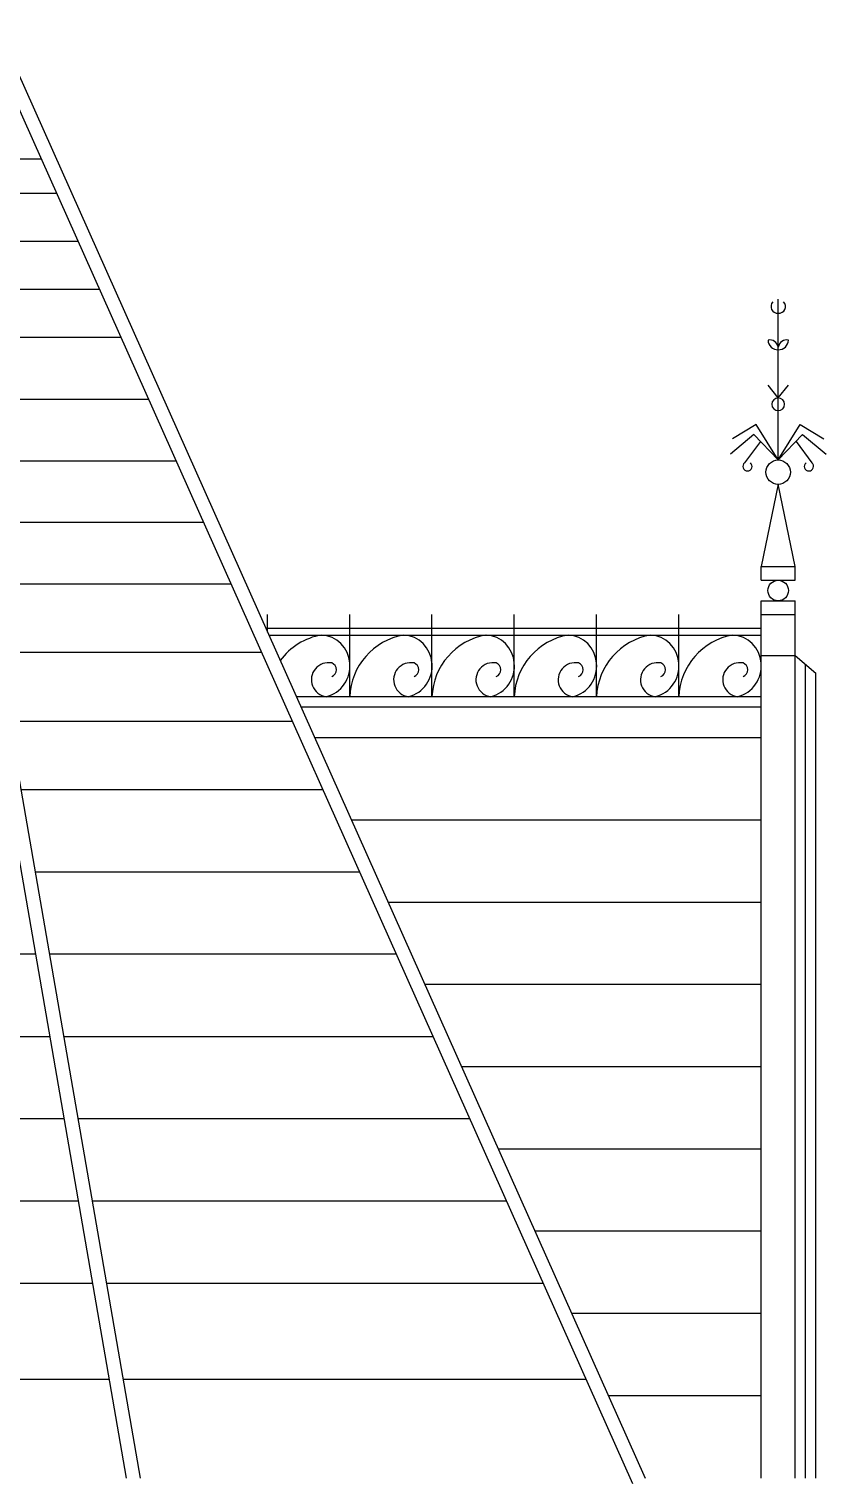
# Model space of a CAD drawing. Extents: x -1098 to 117, y 0 to 1563.
# Drawn here: x -265.4 to -149.2, y 684.5 to 896 of the extents above; entities that cross this region are included whole.
import ezdxf

# ---------------------------------------------------------------- set-up
doc = ezdxf.new("R2010")
doc.units = 0
doc.header["$LTSCALE"] = 48
doc.header["$MEASUREMENT"] = 0
doc.layers.get('0').update_dxf_attribs({"linetype": 'CONTINUOUS'})
doc.layers.add('18', color=7, linetype='CONTINUOUS')
doc.layers.add('23', color=7, linetype='CONTINUOUS')

# ---------------------------------------------------------------- blocks, each defined once
blk = doc.blocks.new('CAR7')
at = {"layer": '18'}
for p, q in [((800.09, 712.66), (836.69, 501.56)), ((802.06, 713), (838.72, 501.56)), ((818, 713), (912.36, 501.56)), ((816.17, 712.18), (910.54, 500.74)), ((931.78, 650.11), (931.78, 673.56)), ((931.78, 659.17), (930.3, 661.02)), ((931.78, 659.17), (933.27, 661.02)), ((928.23, 653.82), (924.81, 650.95)), ((928.56, 655.29), (925.14, 653.2)), ((931.78, 650.11), (928.23, 653.82)), ((931.78, 650.11), (928.56, 655.29)), ((931.78, 650.11), (935.01, 655.29)), ((931.78, 650.11), (935.33, 653.82)), ((935.01, 655.29), (938.43, 653.2)), ((935.33, 653.82), (938.76, 650.95)), ((929.19, 652.83), (926.87, 649.72)), ((934.38, 652.83), (936.69, 649.72)), ((931.78, 646.56), (929.28, 634.56)), ((934.28, 634.56), (931.78, 646.56)), ((929.28, 634.56), (934.28, 634.56)), ((929.28, 632.56), (929.28, 634.56)), ((934.28, 632.56), (934.28, 634.56)), ((929.28, 632.56), (934.28, 632.56)), ((929.28, 501.56), (929.28, 629.56)), ((929.28, 629.56), (934.28, 629.56)), ((934.28, 501.56), (934.28, 629.56)), ((857.28, 624.98), (857.28, 627.56)), ((869.28, 615.56), (869.28, 627.56)), ((881.28, 615.56), (881.28, 627.56)), ((893.28, 615.56), (893.28, 627.56)), ((905.28, 615.56), (905.28, 627.56)), ((917.28, 615.56), (917.28, 627.56)), ((929.28, 627.56), (934.28, 627.56)), ((857.28, 625.56), (869.28, 625.56)), ((857.47, 624.56), (869.28, 624.56)), ((869.28, 625.56), (881.28, 625.56)), ((869.28, 624.56), (881.28, 624.56)), ((881.28, 625.56), (893.28, 625.56)), ((881.28, 624.56), (893.28, 624.56)), ((893.28, 625.56), (905.28, 625.56)), ((893.28, 624.56), (905.28, 624.56)), ((905.28, 625.56), (917.28, 625.56)), ((905.28, 624.56), (917.28, 624.56)), ((917.28, 625.56), (929.28, 625.56)), ((917.28, 624.56), (929.28, 624.56)), ((929.28, 621.56), (934.28, 621.56)), ((934.28, 621.56), (937.28, 619.02)), ((935.78, 501.56), (935.78, 620.29)), ((937.28, 501.56), (937.28, 619.02)), ((929.28, 615.56), (861.49, 615.56)), ((929.28, 614.06), (862.16, 614.06))]:
    blk.add_line(p, q, dxfattribs=at)
for centre, radius in [((931.78, 648.33), 1.78), ((931.78, 631.06), 1.5)]:
    blk.add_circle(centre, radius, dxfattribs=at)
for centre, radius, start, end in [((931.69, 672.5), 0.964, 135.8318, 275.5135), ((931.88, 672.5), 0.964, 264.4865, 44.1682), ((930.56, 666.39), 1.24, 9.3468, 102.1592), ((931.71, 667.61), 1.41, 180, 273.2059), ((933.01, 666.39), 1.24, 77.8408, 170.6532), ((931.86, 667.61), 1.41, 266.7941, 0), ((931.78, 658.24), 0.928, 90, 270), ((931.78, 658.24), 0.928, 270, 90), ((927.3, 649.19), 0.675, 128.6603, 51.3397), ((936.27, 649.19), 0.675, 128.6603, 51.3397), ((866.8, 615.18), 9.53, 99.9294, 143.599), ((864.96, 620.23), 4.33, 3.4615, 87.3319), ((878.8, 615.18), 9.53, 99.9294, 177.696), ((876.96, 620.23), 4.33, 3.4615, 87.3319), ((890.8, 615.18), 9.53, 99.9294, 177.696), ((888.96, 620.23), 4.33, 3.4615, 87.3319), ((902.8, 615.18), 9.53, 99.9294, 177.696), ((900.96, 620.23), 4.33, 3.4615, 87.3319), ((914.8, 615.18), 9.53, 99.9294, 177.696), ((912.96, 620.23), 4.33, 3.4615, 87.3319), ((926.8, 615.18), 9.53, 99.9294, 177.696), ((924.96, 620.23), 4.33, 3.4615, 87.3319), ((866.19, 618.04), 2.5, 79.0474, 261.8645), ((864.72, 620.01), 4.59, 284.0548, 5.9657), ((866.27, 619.5), 1.07, 291.5128, 68.4872), ((878.19, 618.04), 2.5, 79.0474, 261.8645), ((876.72, 620.01), 4.59, 284.0548, 5.9657), ((878.27, 619.5), 1.07, 291.5128, 68.4872), ((890.19, 618.04), 2.5, 79.0474, 261.8645), ((888.72, 620.01), 4.59, 284.0548, 5.9657), ((890.27, 619.5), 1.07, 291.5128, 68.4872), ((902.19, 618.04), 2.5, 79.0474, 261.8645), ((900.72, 620.01), 4.59, 284.0548, 5.9657), ((902.27, 619.5), 1.07, 291.5128, 68.4872), ((914.19, 618.04), 2.5, 79.0474, 261.8645), ((912.72, 620.01), 4.59, 284.0548, 5.9657), ((914.27, 619.5), 1.07, 291.5128, 68.4872), ((926.19, 618.04), 2.5, 79.0474, 261.8645), ((924.72, 620.01), 4.59, 284.0548, 5.9657), ((926.27, 619.5), 1.07, 291.5128, 68.4872)]:
    blk.add_arc(centre, radius, start, end, dxfattribs=at)
blk = doc.blocks.new('CAR9')
at = {"layer": '23'}
for p, q in [((824.29, 694), (805.35, 694)), ((826.52, 689), (806.22, 689)), ((829.64, 682), (807.43, 682)), ((832.77, 675), (808.65, 675)), ((835.89, 668), (809.86, 668)), ((814.11, 659), (839.91, 659)), ((814.11, 650), (843.93, 650)), ((847.94, 641), (814.54, 641)), ((851.96, 632), (816.1, 632)), ((856.42, 622), (817.84, 622)), ((819.57, 612), (860.89, 612)), ((929.28, 609.56), (864.16, 609.56)), ((865.35, 602), (821.3, 602)), ((929.28, 597.56), (869.52, 597.56)), ((823.39, 590), (870.7, 590)), ((929.28, 585.56), (874.88, 585.56)), ((823.44, 578), (774.59, 578)), ((876.06, 578), (825.47, 578)), ((929.28, 573.56), (880.23, 573.56)), ((782.22, 566), (825.52, 566)), ((827.55, 566), (881.41, 566)), ((929.28, 561.56), (885.59, 561.56)), ((789.86, 554), (827.6, 554)), ((829.63, 554), (886.77, 554)), ((929.28, 549.56), (890.94, 549.56)), ((769, 542), (829.68, 542)), ((831.71, 542), (892.13, 542)), ((929.28, 537.56), (896.3, 537.56)), ((769, 530), (831.76, 530)), ((833.79, 530), (897.48, 530)), ((929.28, 525.56), (901.65, 525.56)), ((769, 516), (834.19, 516)), ((836.22, 516), (903.73, 516)), ((929.28, 513.56), (907.01, 513.56))]:
    blk.add_line(p, q, dxfattribs=at)
blk = doc.blocks.new('CARSON2')
for name in ['CAR9', 'CAR7']:
    blk.add_blockref(name, (0, 0))

msp = doc.modelspace()

# ---------------------------------------------------------------- block references
msp.add_blockref('CARSON2', (-1087.92, 182.95))

doc.saveas('drawing.dxf')
